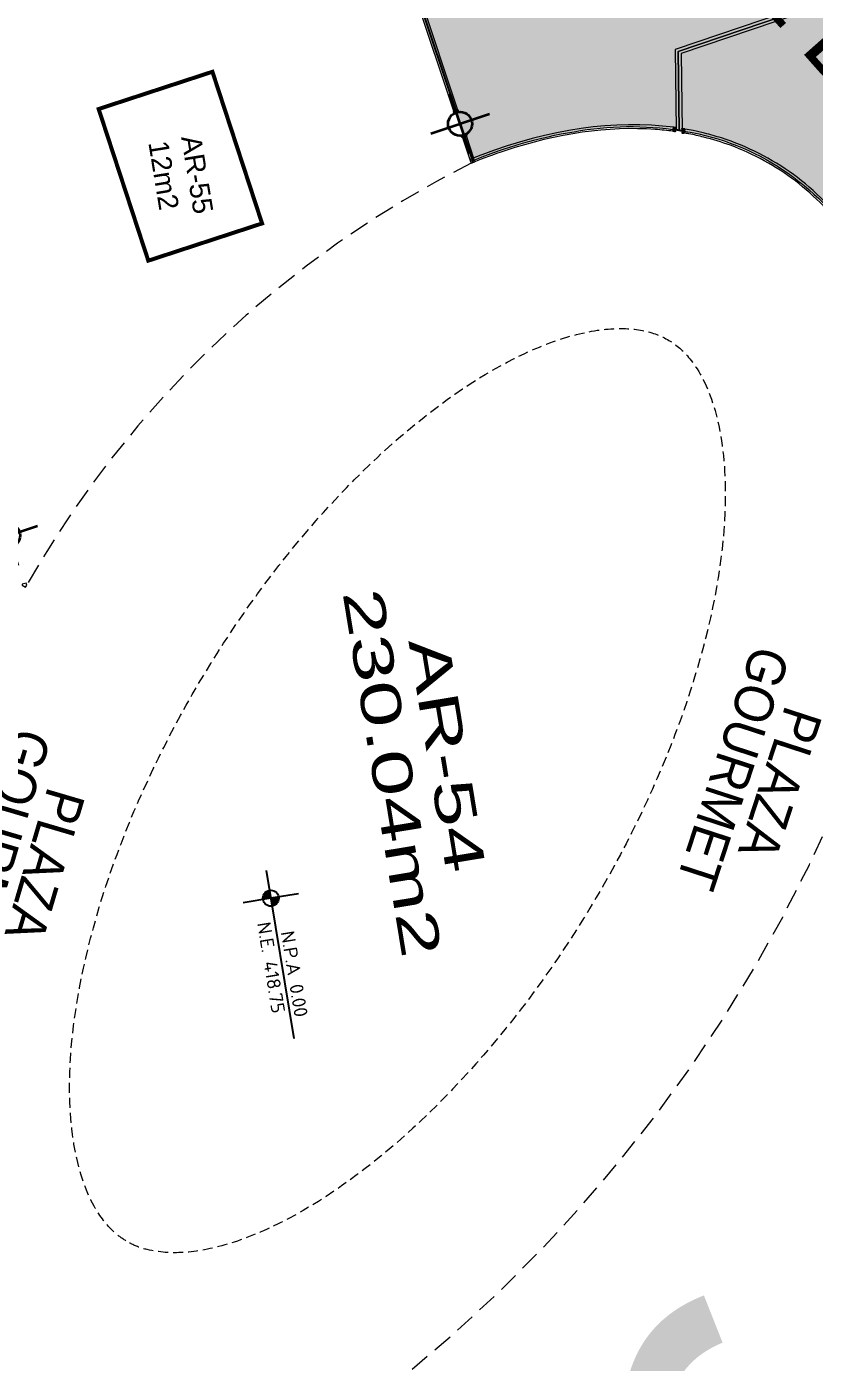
# Model space of a CAD drawing. Header units: metres. Extents: x 2 to 659295185, y -28 to 1124222152.
# Drawn here: x 655483.79 to 655503.52, y 1126306.41 to 1126339.88 of the extents above; entities that cross this region are included whole.
import ezdxf
from ezdxf.enums import TextEntityAlignment as Align

# ---------------------------------------------------------------- set-up
doc = ezdxf.new("R2010")
doc.units = ezdxf.units.M
doc.header["$MEASUREMENT"] = 0
for name, pattern in [('CCSM_C1_CUERPO NS$0$CONTINUA', [0]), ('CCSM_C1_CUERPO NS$0$DASHED', [0.75, 0.5, -0.25]), ('CCSM_XREF KIOSKOSE$0$DASHED2', [0.375, 0.25, -0.125]), ('CONTINUA', [0]), ('DASHDOT', [1, 0.5, -0.25, 0, -0.25]), ('DASHED', [0.75, 0.5, -0.25])]:
    doc.linetypes.add(name, pattern=pattern)
doc.layers.get('0').update_dxf_attribs({"linetype": 'CONTINUOUS'})
for name, color, linetype in [('CCSM_C1_CUERPO CK$0$A-LOCAL ID', 7, 'CONTINUOUS'), ('CCSM_C1_CUERPO CK$0$ID_Nº LOCAL', 7, 'CONTINUOUS'), ('CCSM_C1_CUERPO CK$0$ID_RUBRO', 7, 'CONTINUOUS'), ('CCSM_C1_CUERPO FM$0$A-TEXTOS NIVELES', 7, 'CONTINUOUS'), ('CCSM_C1_CUERPO NS$0$A-FRENTE DE LOCAL', 4, 'CONTINUOUS'), ('CCSM_C1_CUERPO NS$0$A-MARCOS LOCALES', 4, 'CONTINUOUS'), ('CCSM_C1_CUERPO NS$0$A-PARED', 2, 'CCSM_C1_CUERPO NS$0$CONTINUA'), ('CCSM_C1_CUERPO NS$0$A-PROYECCIONES', 5, 'CCSM_C1_CUERPO NS$0$DASHED'), ('CCSM_XREF KIOSKOSE$0$Kiosco General', 154, 'CONTINUOUS'), ('DIVISION EDIFICIOS', 5, 'CONTINUOUS')]:
    doc.layers.add(name, color=color, linetype=linetype)
doc.layers.add('CCSM_C1_CUERPO NS$0$A-AREAS COMERCIALES', color=151, linetype='CONTINUOUS', plot=False)
for name, color, linetype, lineweight in [('CCSM_XREF ESTRUCTURA15$0$E-CS-COLUMNA', 2, 'CONTINUOUS', 35), ('LOCALES ASIGNADOS', 41, 'DASHDOT', 0), ('NOMBRES LOCATARIOS', 7, 'CONTINUA', 0)]:
    doc.layers.add(name, color=color, linetype=linetype, lineweight=lineweight)
doc.styles.add('ARIAL', font='txt')
doc.styles.add('B', font='arial.ttf')
doc.styles.add('CCSM_C1_CUERPO CK$0$ROMANS', font='romans__.ttf')
doc.styles.add('CCSM_C1_CUERPO CK$0$sigo', font='arial.ttf', dxfattribs={"width": 0.9})
doc.styles.add('CCSM_C1_CUERPO FM$0$Standard', font='txt_____.ttf')
doc.styles.add('CCSM_XREF KIOSKOSE$0$Standard', font='txt')
doc.styles.get("Standard").update_dxf_attribs({"font": 'tahoma.ttf'})

# ---------------------------------------------------------------- blocks, each defined once
blk = doc.blocks.new('CCSM_C1_CUERPO NS$0$MARCO-PARED')
for points in [[(-0.14, 0.05), (-0.09, 0.05), (-0.09, -0.05), (-0.14, -0.05)], [(-0.135, 0.045), (-0.095, 0.045), (-0.095, -0.045), (-0.135, -0.045)], [(-0.075, 0.05), (-0.075, 0.045), (-0.085, 0.045), (-0.085, 0), (0.085, 0), (0.085, 0.045), (0.075, 0.045), (0.075, 0.05), (0.09, 0.05), (0.09, -0.005), (-0.09, -0.005), (-0.09, 0.05)], [(0.14, 0.05), (0.09, 0.05), (0.09, -0.05), (0.14, -0.05)], [(0.135, 0.045), (0.095, 0.045), (0.095, -0.045), (0.135, -0.045)]]:
    blk.add_lwpolyline(points, close=True)
blk = doc.blocks.new('CCSM_C1_CUERPO NS$0$MARCO LOCAL-COLUMNA')
for points in [[(-0.05, -0.05), (-0.05, 0), (0.05, 0), (0.05, -0.05)], [(-0.045, -0.045), (-0.045, -0.005), (0.045, -0.005), (0.045, -0.045)]]:
    blk.add_lwpolyline(points, close=True)
blk = doc.blocks.new('CCSM_XREF ESTRUCTURA15$0$CCSM_COLUM REDONDA')
at = {"color": 5}
for p, q in [((0, 0.774), (0, -0.774)), ((-0.789, 0), (0.789, 0))]:
    blk.add_line(p, q, dxfattribs=at)
blk.add_circle((0, 0), 0.3)
blk = doc.blocks.new('CCSM_C1_CUERPO CK$0$IDENT LOCAL')
at = {"style": 'CCSM_C1_CUERPO CK$0$ROMANS'}
for tag, height, p in [('AREA-EXACTA', 0.5, (0.869, 0.18)), ('NºLOCAL', 0.7, (1.954, 0.057)), ('RUBRO', 0.35, (0, 0)), ('USO', 0.35, (-0.839, -0.137))]:
    blk.add_attdef(tag, text='', height=height, rotation=279.3085, dxfattribs=at).set_placement(p, align=Align.BOTTOM_CENTER)
blk = doc.blocks.new('CCSM_C1_CUERPO FM$0$nivel para plantas')
h = blk.add_hatch(color=251)
h.paths.add_polyline_path([(0.2, 0, 0.414214), (0, 0.2), (0, 0)])
h.paths.add_polyline_path([(0, 0), (-0.2, 0, 0.414214), (0, -0.2)])
at = {"color": 251}
blk.add_line((-0.7, 0), (3.56, 0), dxfattribs=at)
blk.add_lwpolyline([(0, 0.7), (0, 0), (0, -0.7)], dxfattribs=at)
blk.add_circle((0, 0), 0.2, dxfattribs=at)
at = {"char_height": 0.34, "attachment_point": 1, "style": 'CCSM_C1_CUERPO FM$0$Standard'}
for s, insert, width in [('{\\Fromans|c0;\\C7;N.P.A 0.00}', (0.877, 0.444), 2.70141), ('{\\Fromans|c0;N.E. 418.75}', (0.56, -0.104), 3.02544)]:
    blk.add_mtext(s, dxfattribs=dict(at, insert=insert, width=width))
blk = doc.blocks.new('sectoresd')
at = {"layer": 'DIVISION EDIFICIOS', "ltscale": 0.005, "insert": (655505.722, 1126308.842), "char_height": 10.3047, "width": 148.24864, "attachment_point": 5, "rotation": 279.3085, "style": 'B'}
blk.add_mtext('{\\fCentury Gothic|b0|i0|c0|p34;S}', dxfattribs=at)

msp = doc.modelspace()

# ---------------------------------------------------------------- hatches: boundary and pattern name
at = {"layer": 'LOCALES ASIGNADOS'}
h = msp.add_hatch(color=256, dxfattribs=at)
edge = h.paths.add_edge_path()
edge.add_arc((219491.1056, 1054914.3756), 441878.9229, 9.308049718, 9.309563548, ccw=False)
edge.add_line((655551.8097, 1126384.9626), (655564.5398, 1126387.0492))
edge.add_line((655564.5398, 1126387.0492), (655562.5867, 1126398.9652))
edge.add_line((655562.5867, 1126398.9652), (655552.3922, 1126397.2942))
edge.add_line((655552.3922, 1126397.2942), (655552.4569, 1126396.8995))
edge.add_line((655552.4569, 1126396.8995), (655549.9212, 1126396.4839))
h = msp.add_hatch(color=256, dxfattribs=at)
edge = h.paths.add_edge_path()
edge.add_line((655527.1552, 1126387.0016), (655538.9973, 1126388.9427))
edge.add_arc((823018.0965, 1153841.5836), 169714.1602, 189.306932041, 189.308957667, ccw=False)
edge.add_line((655538.0268, 1126394.8637), (655526.1848, 1126392.9226))
edge.add_line((655526.1848, 1126392.9226), (655527.1552, 1126387.0016))
h.paths.add_polyline_path([(655539.9677, 1126383.0216), (655538.9972, 1126388.9427), (655527.1552, 1126387.0017), (655528.1257, 1126381.0806)])
h = msp.add_hatch(color=256, dxfattribs=at)
edge = h.paths.add_edge_path()
edge.add_line((655517.5707, 1126352.0456), (655492.515, 1126343.8859))
edge.add_arc((655976.6041, 1126500.7066), 508.8566, 197.949736, 198.823386)
edge.add_arc((655499.3111, 1126326.1582), 11.2401, 99.2527, 112.76165, ccw=False)
edge.add_arc((655498.9173, 1126329.4246), 7.9541, 81.16133, 100.23573, ccw=False)
edge.add_line((655500.1395, 1126337.2842), (655500.1094, 1126339.2615))
edge.add_line((655500.1094, 1126339.2615), (655519.6196, 1126345.8747))
edge.add_line((655519.6196, 1126345.8747), (655517.5707, 1126352.0456))
edge = h.paths.add_edge_path()
edge.add_line((655519.6196, 1126345.8747), (655500.1094, 1126339.2615))
edge.add_line((655500.1094, 1126339.2615), (655500.1395, 1126337.2842))
edge.add_arc((655499.3019, 1126331.161), 6.1803, 57.73815, 82.21086, ccw=False)
edge.add_arc((655499.1166, 1126330.8901), 6.5083, 34.40753, 57.63204, ccw=False)
edge.add_line((655504.4862, 1126334.5677), (655521.4663, 1126340.5352))
edge.add_line((655521.4663, 1126340.5352), (655520.4561, 1126343.3553))
edge.add_line((655520.4561, 1126343.3553), (655519.6196, 1126345.8747))

# ---------------------------------------------------------------- linework, layer by layer
at = {"color": 43}
msp.add_arc((655997.2224, 1126507.114), 530.441, 190.954017, 198.762625, dxfattribs=at)
msp.add_arc((655997.2224, 1126507.114), 530.441, 190.954017, 198.762625, dxfattribs=at)
at = {"layer": 'CCSM_C1_CUERPO NS$0$A-AREAS COMERCIALES', "lineweight": 5}
for points in [[(655517.712, 1126352.0901), (655492.515, 1126343.8859, 0.003812), (655494.9624, 1126336.523, -0.0590123), (655497.5039, 1126337.2521, -0.0834205), (655500.1395, 1126337.2842), (655500.1094, 1126339.2615), (655519.7532, 1126345.9208), (655517.712, 1126352.0901)], [(655519.7532, 1126345.9208), (655500.1094, 1126339.2615), (655500.1395, 1126337.2842, -0.10719), (655502.6008, 1126336.3871, -0.1016843), (655504.4862, 1126334.5677), (655521.5972, 1126340.5812), (655520.6067, 1126343.3411), (655519.7532, 1126345.9208)]]:
    msp.add_lwpolyline(points, format="xyb", dxfattribs=at)
at = {"layer": 'CCSM_C1_CUERPO NS$0$A-FRENTE DE LOCAL', "lineweight": 5}
for p, q in [((655494.4887, 1126337.767), (655492.839, 1126342.7294)), ((655492.9341, 1126342.7604), (655494.5836, 1126337.7985)), ((655494.7091, 1126337.1026), (655494.8915, 1126336.5545)), ((655494.804, 1126337.1341), (655494.9845, 1126336.5921))]:
    msp.add_line(p, q, dxfattribs=at)
for points, knots in [([(655500.0013, 1126337.3612), (655498.526, 1126337.5563), (655496.8845, 1126337.3201), (655495.1218, 1126336.6465), (655495.0532, 1126336.6196), (655494.9845, 1126336.5921)], [6.53063205, 6.53063205, 6.53063205, 6.53063205, 6.92185311, 6.92185311, 6.93768737, 6.93768737, 6.93768737, 6.93768737]), ([(655499.9861, 1126337.2623), (655499.8426, 1126337.2816), (655499.6901, 1126337.2973), (655498.364, 1126337.3926), (655497.0887, 1126337.2124), (655495.4891, 1126336.6803), (655495.2068, 1126336.5755), (655495.0161, 1126336.4971)], [6.52943166, 6.52943166, 6.52943166, 6.52943166, 6.57018484, 6.57018484, 6.87955861, 6.87955861, 6.94529641, 6.94529641, 6.94529641, 6.94529641]), ([(655504.4614, 1126334.6993), (655504.0295, 1126335.2902), (655503.5473, 1126335.7779), (655502.4552, 1126336.577), (655501.8494, 1126336.8844), (655501.0571, 1126337.1384), (655500.9164, 1126337.1785), (655500.68, 1126337.2375), (655500.5854, 1126337.259), (655500.4219, 1126337.2926), (655500.356, 1126337.3052), (655500.278, 1126337.3186)], [6.04331004, 6.04331004, 6.04331004, 6.04331004, 6.23153815, 6.23153815, 6.41976626, 6.41976626, 6.45964699, 6.45964699, 6.48583375, 6.48583375, 6.5045394, 6.5045394, 6.5045394, 6.5045394]), ([(655504.3794, 1126334.6421), (655503.9829, 1126335.1846), (655503.5437, 1126335.6381), (655502.5561, 1126336.3942), (655502.0108, 1126336.6937), (655501.2059, 1126336.9899), (655500.9835, 1126337.0584), (655500.6331, 1126337.1463), (655500.5088, 1126337.1737), (655500.3445, 1126337.2053), (655500.3056, 1126337.2124), (655500.2628, 1126337.2197)], [6.04331004, 6.04331004, 6.04331004, 6.04331004, 6.21887007, 6.21887007, 6.39443011, 6.39443011, 6.45904745, 6.45904745, 6.49387194, 6.49387194, 6.5045394, 6.5045394, 6.5045394, 6.5045394])]:
    msp.add_open_spline(points, degree=3, knots=knots, dxfattribs=at)
at = {"layer": 'CCSM_C1_CUERPO NS$0$A-MARCOS LOCALES', "lineweight": 5}
for points in [[(655494.8915, 1126336.5545), (655494.9232, 1126336.4594), (655495.0161, 1126336.4971), (655494.9845, 1126336.5921), (655494.8915, 1126336.5545)], [(655483.6739, 1126325.908), (655483.672, 1126325.8898), (655483.7584, 1126325.8395), (655483.7862, 1126325.887), (655483.7688, 1126325.9395), (655483.6739, 1126325.908)]]:
    msp.add_lwpolyline(points, dxfattribs=at)
msp.add_lwpolyline([(655494.8977, 1126336.5516), (655494.9263, 1126336.466), (655495.0099, 1126336.4999), (655494.9814, 1126336.5855)], close=True, dxfattribs=at)
at = {"layer": 'CCSM_C1_CUERPO NS$0$A-PARED', "lineweight": 5}
for points in [[(655519.6591, 1126345.9662), (655500.0336, 1126339.315)], [(655519.7063, 1126345.8238), (655500.1853, 1126339.208)], [(655500.0336, 1126339.315), (655500.0642, 1126337.3009)], [(655500.1853, 1126339.208), (655500.2146, 1126337.2788)]]:
    msp.add_lwpolyline(points, dxfattribs=at)
msp.add_open_spline([(655500.2146, 1126337.2788), (655500.1646, 1126337.287), (655500.1145, 1126337.2947), (655500.0642, 1126337.302)], degree=3, dxfattribs=at)
at = {"layer": 'CCSM_C1_CUERPO NS$0$A-PROYECCIONES', "lineweight": 5}
msp.add_arc((655487.5668, 1126311.815), 7.6212, 173.38452, 265.28534, dxfattribs=at)
at = {"layer": 'CCSM_XREF KIOSKOSE$0$Kiosco General', "linetype": 'DASHED', "lineweight": 5, "const_width": 0.1}
msp.add_lwpolyline([(655489.6847, 1126334.9523), (655488.4403, 1126338.7539), (655485.5892, 1126337.8206), (655486.8336, 1126334.0191)], close=True, dxfattribs=at)
at = {"layer": 'CCSM_XREF KIOSKOSE$0$Kiosco General', "linetype": 'DASHED', "lineweight": 5}
for points in [[(655494.9232, 1126336.4594, 0.1479321), (655483.7862, 1126325.887, 1.1123342)], [(655505.9696, 1126325.7986, -0.1569895), (655493.4467, 1126306.2322, -3.8456525)]]:
    msp.add_lwpolyline(points, format="xyb", dxfattribs=at)
at = {"layer": 'CCSM_XREF KIOSKOSE$0$Kiosco General', "linetype": 'CCSM_XREF KIOSKOSE$0$DASHED2', "lineweight": 5}
msp.add_open_spline([(655486.2717, 1126309.455), (655486.2717, 1126309.455), (655486.2717, 1126309.455), (655486.2717, 1126309.455), (655486.2717, 1126309.455), (655486.2717, 1126309.455), (655486.2717, 1126309.455), (655486.2717, 1126309.455), (655486.2717, 1126309.455), (655486.2717, 1126309.455), (655486.2717, 1126309.455), (655486.2717, 1126309.455), (655486.2717, 1126309.455), (655486.2717, 1126309.455), (655486.4494, 1126309.3478), (655486.6452, 1126309.2682), (655487.1181, 1126309.1641), (655487.3961, 1126309.1411), (655488.0476, 1126309.1839), (655488.4201, 1126309.2504), (655489.2403, 1126309.4955), (655489.6874, 1126309.674), (655491.1303, 1126310.4001), (655492.2013, 1126311.1417), (655494.3306, 1126313.0481), (655495.3892, 1126314.211), (655497.3302, 1126316.7981), (655498.2125, 1126318.2216), (655499.6781, 1126321.1324), (655500.2608, 1126322.6191), (655501.0547, 1126325.4383), (655501.2641, 1126326.7703), (655501.3096, 1126328.6931), (655501.2432, 1126329.3843), (655500.9863, 1126330.5268), (655500.7974, 1126330.9749), (655500.43, 1126331.5534), (655500.2623, 1126331.7366), (655499.9073, 1126332.0198), (655499.7187, 1126332.1226), (655499.2663, 1126332.2726), (655498.9998, 1126332.3184), (655498.3572, 1126332.3201), (655497.982, 1126332.2744), (655497.14, 1126332.0588), (655496.6742, 1126331.889), (655495.2411, 1126331.2045), (655494.2009, 1126330.5144), (655492.1172, 1126328.7184), (655491.0734, 1126327.6146), (655489.1398, 1126325.1384), (655488.2499, 1126323.7667), (655486.7437, 1126320.9371), (655486.1278, 1126319.4795), (655485.2451, 1126316.6803), (655484.9795, 1126315.339), (655484.8295, 1126313.2977), (655484.8623, 1126312.5227), (655485.0787, 1126311.2261), (655485.2617, 1126310.708), (655485.6277, 1126310.0486), (655485.7946, 1126309.8413), (655486.066, 1126309.5933), (655486.1658, 1126309.5189), (655486.2717, 1126309.455)], degree=3, knots=[0, 0, 0, 0, 0.0000206, 0.0000412, 0.0000825, 0.0001649, 0.0003298, 0.0006597, 0.0013193, 0.0026386, 0.0052773, 0.0105545, 0.021109, 0.0422181, 0.0844361, 0.1688722, 0.1688722, 0.3377445, 0.3377445, 0.5066167, 0.5066167, 0.675489, 0.675489, 1.0241047, 1.0241047, 1.3727204, 1.3727204, 1.7213361, 1.7213361, 2.0699518, 2.0699518, 2.4185675, 2.4185675, 2.6570403, 2.6570403, 2.895513, 2.895513, 3.0754238, 3.0754238, 3.2553346, 3.2553346, 3.4352453, 3.4352453, 3.6151561, 3.6151561, 3.7950668, 3.7950668, 4.1362035, 4.1362035, 4.4773401, 4.4773401, 4.8184768, 4.8184768, 5.1596134, 5.1596134, 5.5007501, 5.5007501, 5.7510318, 5.7510318, 6.0013135, 6.0013135, 6.1824932, 6.1824932, 6.2831853, 6.2831853, 6.2831853, 6.2831853], dxfattribs=at)

# ---------------------------------------------------------------- block references
at = {"color": 0}
msp.add_blockref('sectoresd', (-1.7491, -4.253), dxfattribs=at)
at = {"layer": 'CCSM_C1_CUERPO CK$0$A-LOCAL ID', "lineweight": 5}
ref = msp.add_blockref('CCSM_C1_CUERPO CK$0$IDENT LOCAL', (655500.4666, 1126321.6279), dxfattribs=dict(at, xscale=0.7500000001092045, yscale=0.7500000001092045, zscale=0.7500000001092045, rotation=251.9660428342079))
ref.add_attrib('NºLOCAL', 'PLAZA', dxfattribs={"layer": 'CCSM_C1_CUERPO CK$0$ID_Nº LOCAL', "color": 0, "height": 0.975, "rotation": 251.96604, "style": 'CCSM_C1_CUERPO CK$0$sigo', "width": 0.9}).set_placement((655501.9286, 1126321.1519), align=Align.BOTTOM_CENTER)
ref.add_attrib('RUBRO', 'GOURMET', dxfattribs={"layer": 'CCSM_C1_CUERPO CK$0$ID_RUBRO', "height": 0.975, "rotation": 251.96604, "style": 'CCSM_C1_CUERPO CK$0$sigo', "width": 0.9}).set_placement((655500.7485, 1126321.5361), align=Align.BOTTOM_CENTER)
ref = msp.add_blockref('CCSM_C1_CUERPO CK$0$IDENT LOCAL', (655482.0205, 1126319.5216), dxfattribs=dict(at, xscale=0.749999999970134, yscale=0.749999999970134, zscale=0.749999999970134, rotation=253.5929508420542))
ref.add_attrib('NºLOCAL', 'PLAZA', dxfattribs={"layer": 'CCSM_C1_CUERPO CK$0$ID_Nº LOCAL', "color": 0, "height": 0.975, "rotation": 253.59295, "style": 'CCSM_C1_CUERPO CK$0$sigo', "width": 0.9}).set_placement((655483.4954, 1126319.0873), align=Align.BOTTOM_CENTER)
ref.add_attrib('RUBRO', 'GOURMET', dxfattribs={"layer": 'CCSM_C1_CUERPO CK$0$ID_RUBRO', "height": 0.975, "rotation": 253.59295, "style": 'CCSM_C1_CUERPO CK$0$sigo', "width": 0.9}).set_placement((655482.3049, 1126319.4378), align=Align.BOTTOM_CENTER)
at = {"layer": 'CCSM_C1_CUERPO FM$0$A-TEXTOS NIVELES', "lineweight": 5, "rotation": 279.3084512052866}
msp.add_blockref('CCSM_C1_CUERPO FM$0$nivel para plantas', (655489.9044, 1126318.0406), dxfattribs=at)
at = {"layer": 'CCSM_C1_CUERPO NS$0$A-MARCOS LOCALES', "lineweight": 5}
for name, p, rotation in [('CCSM_C1_CUERPO NS$0$MARCO LOCAL-COLUMNA', (655494.5519, 1126337.7353), 198.3896643318197), ('CCSM_C1_CUERPO NS$0$MARCO-PARED', (655500.1321, 1126337.2904), 351.2478137906822), ('CCSM_C1_CUERPO NS$0$MARCO LOCAL-COLUMNA', (655494.7408, 1126337.1658), 18.39099960743719)]:
    msp.add_blockref(name, p, dxfattribs=dict(at, rotation=rotation))
at = {"layer": 'CCSM_XREF ESTRUCTURA15$0$E-CS-COLUMNA', "lineweight": 5}
for p, rotation in [((655494.6464, 1126337.4505), 108.5306953269361), ((655483.3213, 1126327.1295), 108.3543183336082)]:
    msp.add_blockref('CCSM_XREF ESTRUCTURA15$0$CCSM_COLUM REDONDA', p, dxfattribs=dict(at, rotation=rotation))

# ---------------------------------------------------------------- texts
at = {"layer": 'CCSM_XREF KIOSKOSE$0$Kiosco General', "lineweight": 5, "style": 'ARIAL', "width": 1.5}
for s, p in [('230.04m2', (655491.699, 1126325.7021)), ('AR-54', (655493.3503, 1126324.4896))]:
    msp.add_text(s, height=1, rotation=279.308, dxfattribs=at).set_placement(p)
at = {"layer": 'CCSM_XREF KIOSKOSE$0$Kiosco General', "lineweight": 5, "insert": (655488.149, 1126337.1947), "char_height": 0.2, "width": 7.561207, "attachment_point": 1, "rotation": 279.308, "style": 'CCSM_XREF KIOSKOSE$0$Standard'}
msp.add_mtext('\\pt2.6;{\\fArial|b0|i0|c0|p34;\\H2.5x;AR-55\\P12m2}', dxfattribs=at)
at = {"layer": 'NOMBRES LOCATARIOS', "insert": (655500.0993, 1126345.3233), "char_height": 1.7, "width": 11.978855, "attachment_point": 1, "rotation": 311.51174}
msp.add_mtext('{\\fCalibri|b0|i0|c0|p34;SHOE BOX}', dxfattribs=at)

doc.saveas('drawing.dxf')
